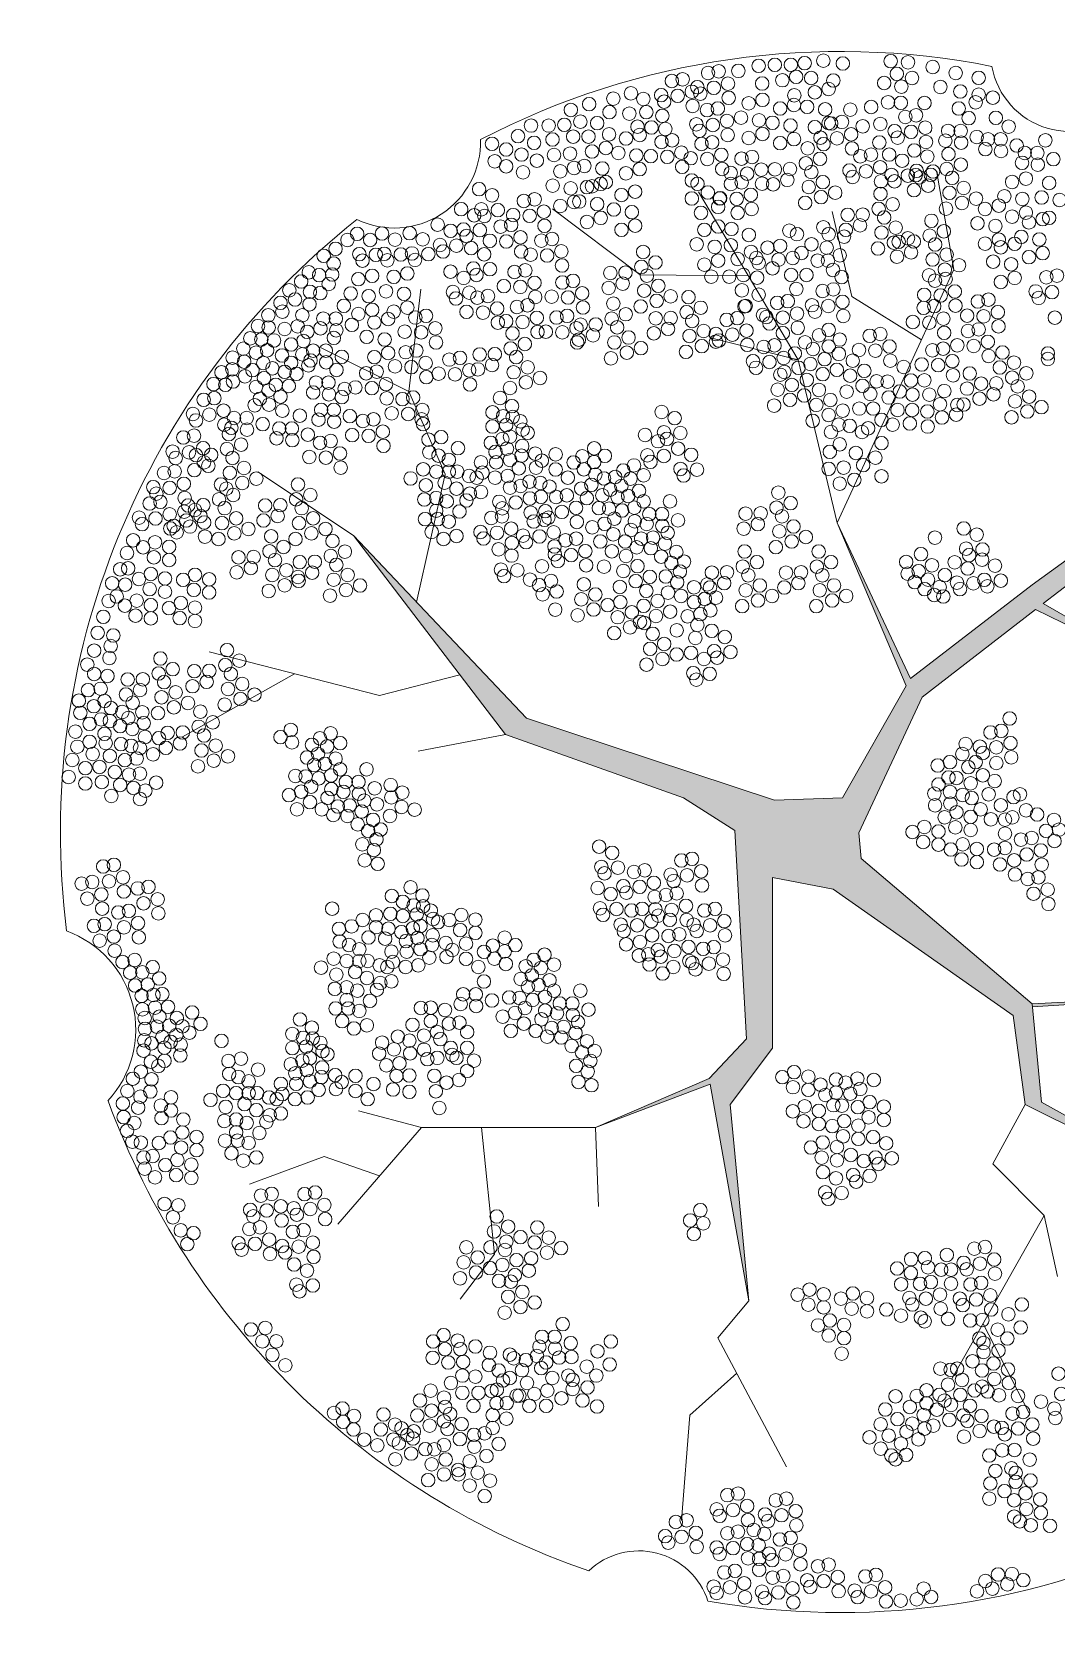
# Model space of a CAD drawing. Header units: millimetres. Extents: x 38613 to 88834, y 14193 to 29607.
# Drawn here: x 39429 to 40602, y 26835 to 28662 of the extents above; entities that cross this region are included whole.
import ezdxf

# ---------------------------------------------------------------- set-up
doc = ezdxf.new("R2010")
doc.units = ezdxf.units.MM
doc.layers.add('zelen', color=69, linetype='Continuous')

# ---------------------------------------------------------------- blocks, each defined once
blk = doc.blocks.new('7897')
at = {"layer": 'zelen', "linetype": 'Continuous', "lineweight": 13}
blk.add_hatch(color=256, dxfattribs=at).paths.add_polyline_path([(34.8, 6.7), (34.8, -188.9), (83.1, -253.2), (61.7, -478.2), (106.1, -230.2), (237.4, -279.6), (107.2, -223.7), (64.3, -178.2), (77.7, 60.3), (136.7, 97.8), (340.4, 170.1), (514.7, 397.9), (316.3, 188.9), (32.2, 95.1), (-45.6, 97.8), (-118.4, 225.8), (-39.3, 412.6), (-123.3, 234.4), (-262.7, 341.6), (-388.7, 432.7), (-407.4, 590.8), (-396.7, 413.9), (-275.5, 320.2), (-415.6, 239.8), (-266.7, 313.5), (-136.7, 213), (-64.3, 57.6), (-67, 28.1), (-262.7, -138), (-273.4, -250.5), (-469.1, -360.3), (-254.7, -253.2), (-241.2, -151.4), (-34.8, -6.7)])
at = {"layer": 'zelen', "lineweight": 13}
blk.add_hatch(color=256, dxfattribs=at).paths.add_polyline_path([(-262.7, -138), (-513.2, -125.1), (-263.1, -141.7)])
for p, q in [((-173, 702.6), (-153.6, 813.7)), ((5.3, 599.2), (119.5, 791.4)), ((-56.1, 671.6), (-33.8, 769.1)), ((186.4, 696.7), (286.8, 771.9)), ((-39.3, 412.6), (-173, 702.6)), ((62.4, 695.3), (186.4, 696.7)), ((451.2, 563), (437.3, 680)), ((-135.9, 622.2), (-56.1, 671.6)), ((5.3, 599.2), (105.6, 624.3)), ((451.2, 563), (551.6, 613.1)), ((-39.3, 412.6), (5.3, 599.2)), ((409.4, 468.3), (451.2, 563)), ((442.3, 321.6), (409.4, 468.3)), ((514.7, 397.9), (624, 471.1)), ((-262.7, 341.6), (-388.7, 432.7)), ((-396.7, 413.9), (-275.5, 320.2)), ((-123.3, 234.4), (-39.3, 412.6)), ((-39.3, 412.6), (-118.4, 225.8)), ((514.7, 397.9), (316.3, 188.9)), ((340.4, 170.1), (514.7, 397.9)), ((-123.3, 234.4), (-262.7, 341.6)), ((-415.6, 239.8), (-275.5, 320.2)), ((-266.7, 313.5), (-415.6, 239.8)), ((-266.7, 313.5), (-136.7, 213)), ((484.7, 214.8), (679.8, 264.9)), ((392.7, 238.5), (484.7, 214.8)), ((582.2, 239.8), (710.4, 167.4)), ((-45.6, 97.8), (-118.4, 225.8)), ((-136.7, 213), (-64.3, 57.6)), ((316.3, 188.9), (32.2, 95.1)), ((136.7, 97.8), (340.4, 170.1)), ((340.4, 170.1), (440.4, 151.3)), ((32.2, 95.1), (-45.6, 97.8)), ((77.7, 60.3), (136.7, 97.8)), ((-64.3, 57.6), (-67, 28.1)), ((64.3, -178.2), (77.7, 60.3)), ((-67, 28.1), (-262.7, -138)), ((-34.8, -6.7), (34.8, 6.7)), ((34.8, 6.7), (34.8, -188.9)), ((-241.2, -151.4), (-34.8, -6.7)), ((-513.2, -125.1), (-263.1, -141.7)), ((-262.7, -138), (-513.2, -125.1)), ((-262.7, -138), (-273.4, -250.5)), ((-254.7, -253.2), (-241.2, -151.4)), ((107.2, -223.7), (64.3, -178.2)), ((34.8, -188.9), (83.1, -253.2)), ((61.7, -478.2), (106.1, -230.2)), ((237.4, -279.6), (106.1, -230.2)), ((107.2, -223.7), (237.4, -279.6)), ((-273.4, -250.5), (-469.1, -360.3)), ((-469.1, -360.3), (-254.7, -253.2)), ((-254.7, -253.2), (-217.6, -321.4)), ((83.1, -253.2), (61.7, -478.2)), ((436.6, -279.6), (509, -260.6)), ((237.4, -279.6), (233.8, -370.2)), ((237.4, -279.6), (436.6, -279.6)), ((367.8, -279.6), (353, -424.7)), ((436.6, -279.6), (532.6, -390.3)), ((-217.6, -321.4), (-276.7, -380.4)), ((484.6, -335), (548.1, -312.8)), ((548.1, -312.8), (633.8, -344.4)), ((-276.7, -380.4), (-291.8, -450.1)), ((-276.7, -380.4), (-170.9, -567.3)), ((353, -424.7), (392.4, -476.3)), ((61.7, -478.2), (97.2, -520.6)), ((-206.5, -504.4), (-259.5, -606.6)), ((97.2, -520.6), (18.5, -668.1)), ((75.6, -561.1), (129.2, -609.1)), ((129.2, -609.1), (139, -729.5))]:
    blk.add_line(p, q, dxfattribs=at)
at = {"layer": 'zelen', "color": 86, "lineweight": 5, "true_color": 0x228a00}
for centre in [(-175.2, 927.6), (-148.9, 934.4), (-45.9, 938.5), (-23.6, 941.6), (-2.1, 938.8), (13.6, 936.9), (32, 936.9), (50.5, 935.8), (73.7, 930), (96.2, 929.6), (108.4, 927.6), (-201.5, 922.1), (-180.5, 906.4), (-157.7, 911.6), (-35, 919), (-29.6, 909.3), (-9.6, 921.8), (7.5, 923.2), (23.3, 919.3), (46.5, 915.5), (85.7, 915.3), (101.9, 910.6), (-217.7, 899.3), (-201.5, 902.8), (-198, 894.1), (-139.4, 893.2), (-13.9, 905.4), (-5.1, 888.9), (9.7, 902), (10.1, 890.9), (46.1, 896.8), (61.9, 892.9), (84.8, 899.1), (196.8, 904.2), (217, 898.2), (244.6, 891.9), (-221.2, 876.2), (-190.1, 875.9), (-178.7, 886.9), (-54.5, 885.6), (-44.9, 871.6), (-32.6, 869.7), (-29.6, 870.3), (-25.7, 885.9), (25.9, 887), (34.6, 870.6), (50.1, 873.4), (70.7, 876.4), (97.3, 887), (109.6, 885.1), (221.3, 882.8), (235.4, 870.2), (254.7, 871.8), (265.6, 885.3), (-235.8, 866.2), (-226.6, 851.7), (-212.2, 851.7), (-199.3, 854.2), (-180.9, 861.3), (-166.5, 861.3), (-39.2, 852.7), (-20.3, 853.5), (-13.9, 865.6), (10.1, 851.9), (14, 867.5), (46.1, 857.8), (61.9, 853.1), (202.5, 852.6), (221.8, 857.3), (245.4, 854.8), (263, 854.8), (273.1, 868.2), (286.6, 851.5), (291, 867.4), (311.2, 867.4), (326.1, 855.3), (-277.9, 850.6), (-268.7, 836.1), (-254.3, 836.1), (-245, 844.6), (-227.1, 838.2), (-209.1, 840.4), (-181.4, 847.9), (-166.9, 834.7), (-163.4, 850.1), (-23.8, 846.1), (-5.6, 841.4), (25.9, 847.2), (211.2, 836.1), (225.6, 841.6), (241.4, 837.7), (266.5, 835.3), (284.9, 833.6), (307.7, 847.6), (322.1, 834.2), (339.7, 840), (355.9, 846.5), (-287.1, 828.9), (-269.2, 822.6), (-251.2, 824.8), (186.7, 817.5), (229.5, 818.2), (250.1, 821.2), (261.9, 818.9), (277.7, 815), (304.6, 827.3), (339.7, 820.7), (352.8, 826.5), (-282.3, 801.6), (-255.6, 806.7), (-239.8, 802.9), (120.6, 800.7), (127.1, 804.5), (202.5, 812.8), (225.6, 802.6), (231.4, 800.7), (241.4, 797.9), (247.2, 796.9), (286.4, 798.6), (320.4, 813.9), (-294.2, 782.1), (-273.6, 785.1), (-251.6, 783.4), (-231, 786.4), (94.6, 784.3), (95.1, 783.9), (108.7, 790.8), (127.1, 783.9), (191.9, 791.7), (207.6, 787.8), (256, 780.4), (261.9, 779.9), (265.8, 795.5), (-282.3, 761.8), (-274.9, 760.3), (-255.6, 767.7), (-239.8, 763.1), (-224.6, 775.8), (-208.8, 771.9), (74.6, 767.5), (96.9, 774.3), (116.6, 767.5), (195.8, 768.3), (216.4, 771.3), (231.4, 761.7), (235.4, 777.4), (277.7, 775.2), (-259.1, 756.5), (-220.7, 752.4), (-29.7, 743), (-23.6, 751), (15.4, 747.1), (61.8, 742.2), (81.6, 749.1), (96.9, 751.8), (112.7, 748), (191.9, 752.7), (207.6, 748), (247.2, 757.1), (-271, 737), (-250.4, 740), (-242.7, 732), (-226.9, 728.1), (-224.6, 736.8), (-208.8, 732.1), (-47.3, 740.3), (-27.5, 727.6), (-10, 731.5), (25.9, 729.6), (40.4, 727.6), (82.4, 730.4), (100.8, 728.5), (121.4, 731.5), (521.5, 736.4), (535.1, 726.3), (-274.9, 721.3), (-259.1, 716.7), (-238.7, 708.6), (-218.1, 711.6), (-42.4, 718.8), (-28.9, 712.8), (-17, 712.8), (1.4, 721.6), (11.5, 715.8), (27.7, 713.9), (50.5, 710.1), (53.1, 715.8), (59.2, 722.7), (74.6, 714.7), (96.9, 712.8), (112.7, 708.1), (537.3, 709.5), (548.7, 718.3), (-291.2, 695.6), (-279, 693.7), (-242.7, 693), (-226.9, 688.3), (-34.6, 702.1), (-4.3, 696.3), (13.2, 696.3), (34.7, 704), (52.2, 693.3), (68, 696.3), (84.2, 694.4), (104.8, 694.4), (452.8, 698), (468.5, 694.2), (493.2, 695.4), (509, 691.6), (539, 696.9), (553.9, 696.1), (565.8, 699.3), (574.5, 688.9), (-285.5, 676.7), (-266.7, 677.5), (50.5, 673.8), (69.7, 678.8), (456.7, 674.7), (477.3, 677.7), (497.2, 672.1), (517.7, 675.1), (543, 685.9), (552.6, 675.5), (564.5, 677.1), (588.1, 678.8), (45.6, 650.5), (65.3, 660.9), (66.7, 660.4), (452.8, 659), (468.5, 654.3), (493.2, 656.4), (509, 651.7), (525.6, 661), (564.9, 662.8), (573.2, 650.2), (581.5, 668.3), (596, 654.3), (598.2, 664.5), (612.2, 650.2), (-288.7, 647.4), (474.9, 645.9), (490.7, 642), (516.4, 639.3), (534.3, 633), (534.8, 646.4), (549.2, 646.4), (552.3, 635.2), (578.5, 637.6), (593.4, 634.5), (611.8, 636.2), (624, 637.8), (478.9, 622.5), (499.5, 625.5), (537.1, 624.3), (567.5, 631.2), (571.9, 620.8), (585.9, 616.7), (605.6, 621.4), (620.1, 622.5), (632.8, 623.8), (-280.8, 606.5), (-280.8, 600.2), (474.9, 606.9), (490.7, 602.2), (527.9, 602.6), (545.9, 596.3), (546.3, 609.7), (560.8, 609.7), (563.8, 598.5), (573.2, 605.4), (585.9, 595.8), (596.4, 604.1), (613.5, 610.1), (617.9, 595.5), (626.2, 607.3), (639.8, 597.2), (640.7, 612), (653, 601.6), (534, 587.6), (566.2, 592.8), (579.8, 583.2), (593.4, 585.4), (607.4, 589.5), (617, 578.2), (630.2, 587.3), (638.9, 580.2), (653.4, 588.4), (665.7, 584.8), (-162.1, 563.4), (-145, 559.3), (-139.3, 575.8), (-125.7, 559.3), (-123.9, 575.5), (-111.2, 562.9), (-97.2, 574.1), (-84.6, 574.5), (-77.5, 560.1), (-68.5, 569.4), (-50.3, 562.8), (-18.5, 564.7), (542.7, 559.6), (543.2, 573.1), (557.6, 573.1), (560.7, 561.8), (588.6, 569.2), (603.5, 570.6), (611.8, 564.2), (626.2, 568.1), (652.5, 574.4), (661.3, 570.6), (674.9, 571.4), (-184.2, 548.1), (-177, 547.5), (-157.2, 548.3), (-125.3, 541.7), (-108.6, 541.7), (-98.5, 556), (-80.6, 543.4), (-64.8, 543.4), (-45.8, 541), (-31.7, 553.1), (-15.5, 547.6), (-1.6, 558.4), (333.1, 546.1), (346.7, 555.4), (537.1, 541.9), (551.6, 541.9), (596, 540.9), (598.2, 557.1), (611.3, 547.8), (621.9, 554.6), (627.7, 547.2), (-175.7, 536.5), (-159.4, 533.2), (-143.2, 522.8), (-142.8, 540.1), (-122.6, 526.3), (-102.9, 525), (-90.2, 530.5), (-53.8, 523.6), (-41.1, 525), (-29.6, 536), (-11.4, 529.4), (323.4, 528.8), (332.2, 533.8), (339.7, 524.4), (343.2, 534.6), (355.4, 539), (355.4, 522.8), (536.7, 528.4), (554.6, 530.6), (576, 535.2), (618.5, 525.5), (636.9, 532.6), (-74.9, 520.8), (-67.9, 516.5), (-32.4, 516.5), (315.1, 515.6), (320.8, 519.2), (335.3, 511.2), (344, 508.5), (357.2, 504.1), (414.2, 510.7), (428.6, 507.9), (540.6, 506.2), (552.9, 504.2), (566.8, 513.5), (584.7, 507.2), (585.2, 520.6), (599.6, 520.6), (602.7, 509.4), (636.5, 519.2), (654.5, 521.4), (-90.2, 503.8), (-83.2, 487.1), (-60.8, 492.6), (-42.4, 502.4), (-31, 493.9), (226.6, 489.3), (238.9, 497.8), (252.5, 488.7), (283.1, 490.9), (306.4, 491.7), (321.3, 500.5), (322.1, 489.5), (338.8, 497.5), (351.9, 493.9), (394.9, 498.1), (417.2, 489.5), (427.7, 493.4), (-69.2, 478.6), (-46.8, 475.8), (-29.7, 474.4), (193.3, 478.3), (205.6, 472.5), (237.6, 467.8), (238.9, 482.1), (250.7, 473.9), (262.5, 481.6), (283.1, 473.6), (298.9, 483.8), (305.5, 475.8), (325.2, 475), (335.3, 484.6), (351.1, 481.8), (366.8, 470), (368.6, 481.8), (395.7, 471.1), (405.4, 484.6), (405.4, 471.1), (419.8, 471.1), (434.7, 473.9), (-90.2, 465.9), (-59.1, 461.8), (-42.4, 457.4), (136.5, 466.8), (182.3, 467), (187.6, 449.2), (197.2, 463.2), (207.8, 454.7), (214.8, 465.1), (220.5, 450.5), (269.1, 464.3), (290.1, 454.1), (300.5, 458.1), (313, 459.7), (323.1, 454.8), (335.3, 452.9), (337.9, 466.2), (352.4, 464.3), (373.4, 464.3), (382.2, 466.2), (396.6, 451.6), (410.2, 458.5), (431.7, 455.5), (449.2, 463.4), (152.1, 437.1), (182.3, 437.1), (199.9, 443.4), (212.1, 441.8), (229.6, 444), (282.5, 442.1), (299.7, 442.4), (312.6, 440.5), (368.6, 447.8), (381.3, 445.9), (385.2, 438.2), (407.6, 437.1), (419.8, 440.9), (433.4, 439.3), (142.9, 415.4), (161.3, 422.5), (175.8, 422.5), (192.4, 414.3), (192.9, 429.9), (206.9, 426.7), (215.7, 417.3), (221.8, 428.8), (233.6, 429.4), (393.1, 425.6), (405.4, 414), (418.1, 416.8), (419.8, 426.4), (432.6, 416.8), (154.7, 401.1), (160.9, 409.1), (171.4, 395.6), (178.8, 411.3), (185, 394.5), (196.8, 404.4), (227, 411.5), (241.1, 407.4), (396.6, 397.5), (425.1, 402.2), (684.7, 396.8), (144.7, 379.1), (157.8, 388.8), (174, 383.5), (190.2, 384.6), (203.4, 391.2), (411.5, 394), (725.7, 385.1), (741.9, 390.3), (755.5, 384.5), (766.9, 392.6), (773.9, 378), (135.9, 368.2), (150.4, 366.5), (162.2, 373.9), (725.7, 370), (743.2, 373), (772.6, 360.5), (781.8, 359.4), (140.7, 356.9), (143.8, 344.5), (156.9, 351.1), (679.9, 347.9), (696.1, 353.1), (709.7, 347.3), (730.5, 348.8), (746.7, 354), (760.3, 348.3), (776.1, 341.8), (791, 343.4), (139.4, 328.9), (154.3, 332.7), (679.9, 332.8), (697.4, 335.8), (730.5, 333.7), (748, 336.7), (762.9, 323.5), (785.7, 328.3), (794.9, 323.1), (696.1, 315.4), (712.3, 320.7), (713.6, 303.4), (725.9, 314.9), (746.7, 318.3), (746.7, 303.2), (764.2, 306.2), (776.5, 317.8), (801.1, 305), (696.1, 300.3), (807.6, 286.6), (789.7, 283.6), (792.7, 271.5), (794.1, 257.8), (811.6, 266.3), (819.5, 250.3), (796.3, 237.2), (811.6, 239.6), (775.2, 216), (804.1, 222.6), (818.6, 221), (779.4, 196.1), (792.3, 200.4), (799.8, 208.6), (812, 202.6), (827.4, 195.1), (829.1, 208.9), (-237, 188.6), (586.4, 175.5), (781.8, 179.8), (793.6, 185.8), (803.7, 187.5), (816.8, 182.5), (-237.9, 160.3), (-227.4, 174.5), (-215.1, 172.6), (-186.6, 159.4), (529.8, 160.3), (540.8, 171.6), (553, 165.8), (562.2, 158.4), (585, 161.2), (598.2, 167.2), (780.9, 159.2), (798.4, 160.5), (799.8, 171), (816.8, 161.9), (833.1, 173.5), (-238.8, 144.1), (-221.7, 155.6), (-206.3, 149), (-202.8, 156.4), (-198, 138.6), (-182.7, 147.9), (-168.6, 138.6), (535.1, 142.5), (544.7, 156.5), (555.2, 148), (567.9, 143.9), (776.5, 140.8), (793.6, 145.7), (813.3, 147.9), (830.9, 156.2), (836.6, 141), (-221.7, 137.5), (-206.3, 123.5), (-189.7, 132.8), (-176.1, 120.4), (-166.9, 121), (-154.6, 134.7), (499.6, 130.4), (529.8, 130.4), (540.3, 123.3), (547.4, 136.7), (559.6, 135.1), (569.3, 122.2), (581.1, 122.7), (759, 125.4), (771.7, 124.3), (787.9, 127.3), (805.5, 133.1), (821.7, 131.7), (840.9, 121.5), (-219.9, 116.9), (-192.3, 114.4), (-168.6, 104.5), (-155.5, 113), (-150.7, 102.6), (508.4, 102.4), (508.8, 115.9), (523.3, 115.9), (526.3, 104.6), (539.9, 107.6), (554.4, 120), (563.1, 110.6), (574.5, 104.9), (740.6, 115), (752.9, 105.9), (766.5, 108.9), (781.8, 112.5), (802.8, 115.8), (821.7, 114.1), (-248.8, 101.8), (-241.4, 98.5), (-226.9, 89.1), (-212.9, 101.8), (-203.7, 84.5), (-193.6, 97.4), (-183.1, 101), (-169.1, 91.1), (-151.6, 89.1), (502.2, 94.4), (518.9, 88.9), (532.5, 87.8), (544.3, 97.7), (550.9, 84.6), (564.4, 92.8), (579.3, 84.6), (588.5, 100.8), (759, 96.3), (791.9, 99.9), (-287.8, 72.4), (-268.5, 78.7), (-255.8, 83.4), (-240.1, 75.4), (-231.7, 72.7), (-215.5, 73.2), (-192.3, 76), (-176.1, 81.2), (-162.5, 75.4), (492.1, 72.5), (505.3, 82.1), (509.7, 67.3), (521.5, 76.9), (537.7, 78), (-293.5, 61.4), (-288.3, 48.2), (-278.6, 60), (-231.7, 56.7), (-192.3, 60.9), (-174.8, 63.9), (-155.5, 59.2), (-139.3, 64.4), (-137.9, 47.1), (-125.7, 58.6), (483.4, 61.5), (488.2, 50.2), (497.8, 59.8), (-199.4, 39.2), (-183.2, 44.4), (-169.6, 38.6), (-155.5, 44.1), (491.3, 37.9), (504.4, 44.5), (-199.4, 24.1), (-181.9, 27.1), (486.9, 22.2), (501.8, 26.1), (435.6, -14.1), (445.7, -25.6), (374.9, -41.7), (391.1, -36.4), (404.7, -42.2), (423.4, -41), (426, -31.4), (434.7, -26.5), (504.1, -42.2), (539, -29.2), (341.4, -62.4), (374.9, -56.8), (392.4, -53.7), (417.7, -44.6), (423.8, -59.7), (516.7, -49.5), (531.1, -52.3), (329.1, -71), (341.4, -78.1), (355, -71.5), (365.1, -78.6), (385.7, -69.3), (401.4, -76.5), (408.9, -68.5), (424.7, -70.7), (437.8, -75.6), (507.9, -75.6), (519.8, -70.7), (530.3, -66.8), (284.9, -93.2), (299.8, -97), (308.1, -87.7), (317.3, -95.1), (340.1, -92.4), (353.2, -86.3), (371.6, -96), (385.7, -86.6), (408, -84.4), (427.7, -85.2), (440.4, -94), (454.9, -96), (469.4, -90.2), (475.9, -96), (484.7, -94), (498.3, -89.1), (507.9, -89.1), (522.4, -89.1), (537.3, -86.3), (551.7, -96.8), (744.5, -96.2), (765.1, -88), (779.2, -90.2), (290.1, -111.1), (302.4, -116.8), (310.3, -105.6), (323, -109.7), (365.2, -112.6), (471.1, -112.4), (483.8, -114.3), (499.2, -108.6), (512.7, -101.7), (534.2, -104.7), (737.1, -109.1), (750.2, -116), (756.4, -102), (764.7, -117.1), (770.4, -102.5), (254.7, -123.1), (284.9, -123.1), (295.4, -130.3), (309.4, -133.6), (314.7, -118.5), (324.3, -131.4), (336.2, -130.8), (356, -134.3), (374.4, -127.2), (388.9, -127.2), (487.8, -122), (495.7, -134.7), (510.1, -123.1), (522.4, -119.3), (522.4, -133.8), (536, -120.9), (733.6, -127), (743.7, -128.1), (757.3, -128.9), (245.4, -144.8), (263.4, -151.1), (263.9, -137.7), (278.3, -137.7), (281.4, -149), (374, -140.6), (391.9, -138.4), (409.8, -145.1), (426, -142.6), (437.4, -142.9), (507.9, -146.2), (520.6, -143.5), (535.1, -143.5), (699.4, -148.1), (727, -141.5), (736.7, -152.8), (741.9, -142.6), (756.4, -144.3), (257.3, -159.1), (260.3, -171.5), (273.9, -164.6), (287.5, -165.7), (384.4, -170.4), (393.1, -159.7), (405.4, -160.8), (419, -170.4), (426, -158), (447, -162.1), (499.2, -162.7), (514.1, -166.3), (527.6, -158), (562.3, -165.4), (575.8, -156.1), (689.8, -161), (702.5, -171.2), (710.4, -163.8), (716.9, -154.4), (725.7, -163.2), (739.7, -164.3), (753.3, -166.8), (753.7, -154.4), (247.2, -181.1), (264.7, -186.3), (276.6, -176.7), (292.8, -175.6), (384.4, -188.5), (403.2, -188.5), (415, -178.6), (433.9, -174.5), (450.5, -180.3), (463.8, -175.7), (468.2, -190.2), (481.8, -182.5), (552.6, -182.7), (561.4, -177.8), (568.8, -187.1), (572.3, -177), (584.6, -172.6), (584.6, -188.8), (665.7, -180.5), (712.6, -184.9), (717.4, -173.9), (724, -181.6), (731, -188.2), (733.6, -176.1), (745.9, -183.3), (754.2, -180), (238.4, -192.1), (243.3, -203.3), (252.9, -193.7), (376.5, -203.1), (396.6, -200), (401.4, -196.7), (418.5, -200), (429.9, -201.4), (433.9, -190.7), (449.6, -194.8), (461.9, -206.2), (476.9, -208.6), (485.2, -195.1), (544.3, -195.9), (550, -192.3), (564.5, -200.3), (573.2, -203.1), (586.4, -207.4), (643.3, -200.9), (657.8, -203.6), (713, -197.3), (731, -203.3), (746.7, -204.4), (755.1, -191.8), (-6.4, -221.5), (9.9, -216.3), (23.4, -222.1), (246.3, -215.7), (259.5, -209.1), (384.4, -214.9), (393.6, -225.3), (422, -220.6), (450.5, -220.1), (465.3, -220.7), (512.3, -220.6), (535.5, -219.8), (550.4, -211), (551.3, -222), (564.5, -226.9), (568, -214), (581.1, -217.6), (624, -213.5), (634.6, -226.9), (646.4, -222), (656.9, -218.2), (738, -209.4), (745.9, -224.5), (758.1, -215.7), (767.3, -223.9), (-6.4, -236.6), (11.2, -233.6), (241.9, -231.3), (256.8, -227.5), (408, -228.3), (420.3, -238.2), (450.5, -238.8), (469.2, -236.2), (491.7, -230), (512.3, -237.9), (528.1, -227.8), (534.7, -235.7), (554.4, -236.6), (580.2, -229.7), (596, -241.5), (597.8, -229.7), (624.9, -240.4), (634.6, -240.4), (649, -240.4), (663.9, -237.7), (723.5, -245.1), (747.2, -238.5), (758.6, -244.5), (773.5, -237.9), (-18.4, -260.6), (-2.2, -255.4), (11.4, -261.1), (416.3, -257.4), (498.3, -247.3), (567.1, -245.3), (581.5, -247.3), (602.6, -247.3), (611.3, -245.3), (625.8, -259.9), (639.4, -253), (660.9, -256.1), (678.4, -248.1), (723.5, -260.2), (735.3, -254.7), (761.2, -256.9), (778.7, -252.2), (-63.7, -277.6), (-47.5, -272.4), (-33.9, -278.1), (-18.4, -275.7), (-0.9, -272.7), (597.8, -263.7), (610.5, -265.7), (614.4, -273.4), (636.8, -274.5), (649, -270.6), (662.6, -272.3), (709.5, -270.6), (734.5, -269), (765.6, -274.5), (777.9, -267.9), (-63.7, -292.7), (-46.2, -289.7), (-22.9, -296.9), (622.3, -286), (634.6, -297.5), (647.3, -294.8), (649, -285.2), (661.7, -294.8), (694.4, -290.6), (710.6, -285.4), (724.2, -291.2), (737.5, -297.5), (758.1, -297), (767.8, -295.9), (773.9, -283.5), (-39.2, -302.1), (-39.2, -317.2), (-21.6, -314.2), (-9.4, -302.6), (625.8, -314), (640.7, -317.6), (654.3, -309.3), (694.4, -305.7), (711.9, -302.7), (716.4, -317), (744.5, -312.4), (755.1, -314), (700.2, -322.3), (717.7, -334.3), (730, -322.8), (753.7, -326.9), (700.2, -337.4), (741.9, -336.8), (715.1, -368.9), (731, -367.2), (721.4, -382.5), (697.8, -400.7), (712.4, -397.5), (704.9, -413.3), (-250.9, -482.3), (-198.7, -476.6), (-73.6, -475), (-57.4, -469.8), (-43.8, -475.6), (-23.9, -470.6), (-7.7, -465.3), (-6.4, -482.6), (5.9, -471.1), (-235.6, -493.6), (-215.8, -488.1), (-205.8, -500.2), (-191.8, -500.7), (-135.3, -497.4), (-112.5, -495.2), (-95.8, -488.1), (-73.6, -490.1), (-56, -487.1), (-31, -500.6), (-23.9, -485.7), (-249.6, -508.7), (-223.3, -511.2), (-139.6, -501.6), (-47.2, -505.8), (-29.7, -517.9), (-17.5, -506.3), (274.9, -504.9), (-234.3, -521.3), (-224.2, -535.1), (-207.1, -526.3), (-207.1, -536.7), (-202.3, -521.3), (-47.2, -520.9), (219.8, -524.7), (235.1, -535.9), (265.7, -526.6), (283.7, -532.9), (284.1, -519.4), (298.6, -519.4), (301.6, -530.7), (358.3, -537.6), (374.9, -530.4), (-218.5, -549.9), (-194.4, -547.4), (-176.9, -555.9), (-157.6, -555.9), (-44.6, -538.6), (221.1, -551), (247.4, -553.5), (264.9, -542.5), (279, -543.1), (293.9, -548.8), (299.6, -555.2), (304.4, -541.2), (317.1, -546.1), (331.1, -543.9), (335.5, -539.8), (359.6, -551.6), (-292.9, -561.5), (-236, -572.1), (-235.2, -556.8), (-219.4, -567.7), (-205.4, -557.9), (-169.4, -557.1), (236.5, -563.7), (263.6, -568.6), (268.4, -563.7), (286.9, -566.4), (315.8, -572.2), (321.5, -557.6), (335.5, -566.4), (343.4, -569.4), (348.2, -557.9), (-296, -584.8), (-246.6, -587), (-224.7, -586.4), (-211.9, -582), (-205.4, -576.5), (-196.7, -580.8), (-106.3, -587.5), (246.5, -577.4), (252.2, -592.2), (263.6, -579.1), (276.3, -589.8), (292.6, -581), (307.4, -584.8), (324.5, -586.7), (327.6, -586.7), (350.4, -579.9), (356.5, -581.3), (-288.1, -601.6), (-272.8, -593.6), (-191.6, -598.4), (-94.5, -602.6), (235.6, -599.1), (293.9, -598.3), (313.1, -598.3), (339, -595.3), (350.8, -595.3), (355.2, -609), (403.9, -607.7), (409.5, -599.7), (-289.4, -612.3), (-108.5, -613.6), (-89.3, -619.6), (339.4, -613.1), (355.2, -623.8), (411.1, -616), (-112.5, -641.6), (-98.5, -632.6), (-76.5, -634.5), (348.2, -641.9), (364.4, -629.9), (376.2, -645), (-260, -659.9), (-242.5, -648.9), (-228.5, -649.4), (-213.6, -655.2), (-118.5, -654.4), (-106.3, -659.5), (-101.4, -655.2), (-89.3, -647.4), (362.2, -655.9), (381.5, -662), (-260.9, -683.8), (-243.8, -675), (-239, -670), (-220.6, -672.8), (372.3, -674.9), (394.2, -676.8), (394.7, -671.9), (-255.2, -698.6), (-243.8, -685.4), (-231.1, -696.1), (-214.9, -687.3), (358.3, -684), (364.4, -701.8), (381.5, -689.7), (-271.9, -705.4), (-256.1, -716.4), (-242.1, -706.5), (-213.6, -704.6), (-283.2, -735.7), (-272.7, -720.8), (-261.3, -735.1), (-248.6, -730.7), (-242.1, -725.2)]:
    blk.add_circle(centre, 7.74, dxfattribs=at)
at = {"layer": 'zelen', "color": 108, "lineweight": 5}
for centre in [(-120.6, 939.9), (-107.8, 926.6), (-100.8, 941.1), (-125.2, 921.9), (-113, 912), (-93.2, 916.1), (-112.4, 893.4), (-97.7, 894.1), (-78.4, 888.6), (158.7, 894.8), (182.6, 897.9), (-129.8, 879.2), (-117.5, 877.2), (160.8, 878.6), (179.2, 882.8), (198.6, 881.1), (157.4, 863.5), (173.3, 865.2), (186.7, 856.5), (189.3, 866.1), (149.5, 850.6), (161.8, 848.6), (190.6, 833.1), (155.2, 831.6), (174, 832.4), (-29.7, 633.6), (-42.4, 622.4), (-29.7, 614.5), (-18.6, 627.2), (-2.6, 619.3), (-41.4, 606), (9, 606.5), (4.8, 590.1), (227.6, 463.3), (242.1, 456.1), (253.8, 451.7), (247.3, 440.8), (-151.4, 395.7), (-135.4, 376.7), (218.7, 380), (-148, 364), (-118.5, 367.8), (227.6, 362.3), (298.7, 362.8), (-162.8, 352.7), (-143.5, 347.5), (-132.8, 357.3), (-128.2, 344.6), (-120.2, 354.3), (109.3, 342.2), (288.3, 346), (301.9, 341.2), (312.4, 347.6), (-161, 328.2), (-156.9, 339.1), (-150.5, 330), (-139.6, 336.6), (99.4, 326.8), (106.2, 338.5), (112.2, 325.5), (124.6, 338.8), (124.6, 321.7), (281.9, 334), (297.9, 330.8), (105.8, 312.3), (117.4, 308), (131.9, 305.5), (283.5, 313.2), (120.8, 295.6), (144.3, 289.5), (123, 280.7), (738.5, 194.7), (756.5, 195.7), (767.4, 206.6), (754.9, 183.2), (767.8, 176.6), (772.4, 189.1), (737.4, 166.1), (753.3, 167.3), (769.1, 157.2), (759, 154.8), (458.7, 103.7), (472, 112.3), (490.4, 108.7), (444.6, 84.1), (459.5, 87.2), (471.2, 98.2), (487.7, 90.4), (472.8, 77), (449.2, -4.8), (458, -21.3), (470.6, -14.7), (133, -42.1), (152.3, -41.9), (165.4, -37.2), (173.4, -43.5), (442.2, -35.8), (458, -37.5), (472.3, -35.1), (488.8, -36.7), (141.4, -58.6), (153.7, -60.5), (172.5, -59.7), (189.6, -48.2), (437.8, -49), (446.6, -51.7), (459.7, -56.1), (474.5, -52.1), (488.8, -50.4), (147.1, -77.5), (166, -76.7), (186.4, -67.2), (202.2, -69.9), (441.3, -62.7), (453.6, -78.4), (454.5, -66.3), (471.1, -78.4), (478.3, -63.6), (148.2, -95.9), (162.5, -84.1), (175.5, -93.1), (176.9, -81.5), (187.8, -82.9), (160.5, -103.4), (-81.4, -225.3), (-62.6, -223.7), (-38.1, -224.7), (-65.9, -235.5), (-54.4, -241), (-49.2, -228.3), (-38, -239.8), (-25.9, -242.4), (-20.3, -230.6), (-92.9, -255.9), (-76.7, -250.7), (-63.1, -256.4), (-44.9, -254.6), (-35.1, -254.2), (-92.9, -271), (-75.4, -268), (113.9, -389.4), (117.2, -374.4), (128.9, -386.1), (124.7, -401.5), (-196.5, -418.4), (-165.1, -425.6), (-187.7, -442), (-184.2, -434.6), (-169.9, -442.5), (-158.6, -442.5), (-143.5, -439.7), (-139.8, -429.3), (-124.1, -430.5), (-123.8, -446.3), (-108.2, -441.1), (-192.1, -459.5), (-169.9, -458.5), (-146.7, -456.7), (-134.4, -458.7), (-112.7, -459.2), (-157.2, -471), (411.4, -517.5), (392.2, -533.5), (395.3, -523.7), (409.8, -533.5), (423.3, -524.7), (389, -548), (406, -548.8), (423.9, -543.4), (374.9, -565), (389.8, -563.7), (403, -572.2), (-156.7, -585.7), (-141.8, -580.6), (-130.5, -587.2), (371.4, -583.4), (389.8, -583.4), (410.9, -588.9), (426.2, -581), (-153.6, -602.8), (-141.8, -595.5), (-138.5, -608.8), (-122.6, -599.6), (-149.6, -621), (-139.4, -624.4), (-125.5, -618.7), (-118.9, -628), (-132.5, -636.8), (39.7, -730.2), (43.2, -722.8), (62.7, -729.3), (26.2, -751.4), (44.1, -745.1), (56.2, -740.4), (63.6, -756.7), (74.1, -742.4), (35, -775), (38.5, -767.6), (49.9, -773.5), (50.4, -757.7), (62.7, -772.9), (79.8, -761.3), (49.9, -786.1), (77.6, -787.2), (34.5, -795), (67.1, -801.5)]:
    blk.add_circle(centre, 7.74, dxfattribs=at)
at = {"layer": 'zelen', "color": 98, "lineweight": 5, "true_color": 0x004200}
for centre in [(120.7, 911.4), (127.1, 906.1), (137.6, 920.4), (149.9, 918.4), (117.2, 904), (126.2, 889.9), (143.3, 901.4), (162.2, 902.2), (86.8, 872.7), (-140.3, 864.9), (-124.1, 860.2), (-108.7, 853.6), (-105.2, 861), (-55.4, 857.3), (85.9, 856.5), (103, 868), (118.3, 861.4), (121.9, 868.9), (-141.2, 848.7), (-127.7, 838.8), (-99, 834.2), (-87.8, 848), (-78.2, 834), (-56.3, 841.1), (93.2, 833.9), (103.7, 848.2), (116, 846.2), (139, 836.3), (-149.2, 814.8), (-142.6, 831.8), (-130.4, 815.6), (-113.9, 827.1), (-88.7, 819.7), (-72.5, 815.1), (-65.9, 832.1), (-53.6, 815.9), (47.5, 817), (58, 831.3), (70.2, 829.4), (92.3, 817.7), (109.4, 829.2), (128.3, 830), (138.1, 820.1), (-133.9, 808.2), (-120.4, 810.1), (-105.1, 803.5), (-101.6, 810.9), (-89.6, 803.5), (-57.1, 808.5), (46.6, 800.8), (63.7, 812.3), (70, 802.4), (82.3, 800.5), (82.5, 813.2), (59.5, 788.1), (75.7, 783.5), (307.1, 783), (319.4, 781.1), (355.8, 787.6), (370.7, 794.6), (58.6, 771.9), (296.6, 768.8), (312.8, 764.1), (331.7, 764.9), (349.2, 770.5), (364.6, 763.9), (368.1, 771.4), (376.4, 764.6), (391.3, 771.7), (295.8, 752.6), (333.9, 753.7), (346.1, 751.7), (369.8, 747.6), (388.6, 748.4), (403.3, 746.9), (418.2, 753.9), (450.3, 744.2), (481.9, 743.8), (510.4, 743.4), (276.6, 723.4), (287.1, 737.6), (299.4, 735.7), (323.3, 739.4), (339.6, 734.7), (358.4, 735.5), (379.8, 727), (385.1, 741), (396.7, 729.8), (412, 723.2), (415.5, 730.7), (435.3, 737.2), (467, 736.8), (495.5, 736.4), (275.7, 707.2), (292.8, 718.7), (311.7, 719.5), (322.5, 723.2), (364.9, 720), (428.8, 720.2), (444.1, 713.6), (447.6, 721), (460.4, 719.8), (475.8, 713.2), (479.3, 720.6), (489, 719.4), (504.3, 712.8), (507.8, 720.2), (-163.6, 691.7), (-151.4, 689.8), (-44.6, 693.8), (263.1, 689.6), (275.3, 687.7), (307.3, 687.3), (317.8, 701.6), (330.1, 699.7), (358.3, 703), (373.7, 696.4), (377.2, 703.8), (388.4, 693), (403.4, 700.1), (-270.2, 670.1), (-174.2, 677.4), (-157.9, 672.8), (-139.1, 673.6), (-35, 679.8), (-22.7, 677.9), (7.4, 680.4), (252.6, 675.3), (268.8, 670.6), (287.6, 671.5), (306.4, 671.1), (323.5, 682.7), (342.4, 683.5), (360.6, 672.2), (372.8, 670.3), (381.9, 676), (397.2, 669.4), (400.7, 676.8), (-223.4, 653.7), (-212.8, 668), (-200.6, 666), (-175, 661.2), (-150.6, 660.6), (-138.4, 658.7), (-45.5, 665.6), (-29.3, 660.9), (-14, 654.3), (-10.5, 661.7), (6.5, 652.1), (17.1, 666.3), (29.3, 664.4), (251.7, 659.1), (315.2, 661.6), (327.4, 659.6), (350, 658), (366.3, 653.3), (385.1, 654.1), (-224.2, 637.5), (-207.1, 649), (-201.5, 634), (-189.3, 632.1), (-188.3, 649.8), (-161.1, 646.3), (-144.9, 641.7), (-126.1, 642.5), (-46.4, 649.4), (5.7, 635.9), (22.8, 647.4), (38.1, 640.8), (41.6, 648.2), (64.4, 632.6), (74.9, 646.9), (87.2, 645), (259.2, 635.3), (269.8, 649.5), (282, 647.6), (304.6, 647.3), (320.9, 642.6), (339.7, 643.4), (349.2, 641.8), (420.9, 635.3), (431.4, 649.6), (443.7, 647.6), (-212, 619.8), (-195.8, 615.1), (-177, 615.9), (-162, 630.1), (-99.4, 614.4), (-88.9, 628.7), (-76.7, 626.7), (22.8, 629.7), (32.4, 615.7), (44.7, 613.8), (63.5, 616.4), (80.6, 627.9), (96, 621.3), (99.5, 628.8), (258.4, 619.1), (275.4, 630.6), (294.3, 631.4), (303.8, 631.1), (420, 619.1), (437.1, 630.6), (455.9, 631.4), (-212.9, 603.6), (-171.3, 597.7), (-160.8, 612), (-148.5, 610.1), (-100.3, 598.2), (-83.2, 609.7), (-64.4, 610.5), (21.9, 601.4), (38.1, 596.7), (57, 597.6), (392.5, 601.5), (404.8, 599.5), (432, 595.5), (442.5, 609.8), (454.8, 607.9), (-172.2, 581.5), (-155.1, 593.1), (-136.3, 593.9), (21, 585.2), (53.5, 590.1), (382, 587.2), (398.2, 582.5), (417.1, 583.3), (431.1, 579.3), (448.2, 590.8), (467, 591.7), (487.9, 585.7), (500.1, 583.8), (381.1, 571), (477.3, 571.4), (493.6, 566.8), (512.4, 567.6), (435.7, 541.8), (446.2, 556.1), (458.5, 554.2), (476.5, 555.2), (663.4, 541.1), (674, 555.3), (686.2, 553.4), (146.7, 532.4), (161.6, 539.5), (434.8, 525.6), (451.9, 537.2), (470.8, 538), (491.6, 531.1), (503.8, 529.2), (662.6, 524.9), (679.7, 536.4), (695, 529.8), (698.5, 537.2), (140.2, 515.4), (155.5, 508.8), (159, 516.2), (165.7, 506), (180.6, 513.1), (481, 516.9), (497.3, 512.2), (516.1, 513), (697.2, 512.3), (709.5, 510.3), (127.8, 490.5), (142.7, 497.5), (159.1, 489), (178, 489.8), (480.2, 500.7), (530.1, 491.9), (546.3, 487.2), (565.2, 488), (686.7, 498), (702.9, 493.3), (718.3, 486.7), (721.8, 494.1), (121.2, 473.4), (140, 474.3), (174.4, 482.4), (529.2, 475.7), (685.8, 481.8), (719.4, 471.5), (731.6, 469.6), (708.9, 457.2), (725.1, 452.6), (743.9, 453.4), (270.2, 444), (328.8, 435.8), (347.6, 436.7), (708, 441), (735.7, 436.6), (740.4, 446), (748, 434.7), (258.8, 413.6), (259.7, 429.8), (275.9, 425.1), (291.3, 418.5), (294.8, 425.9), (295.8, 416), (308.1, 414.1), (311.7, 424.3), (344.1, 429.2), (344.5, 420.1), (356.8, 418.2), (685.6, 413), (696.1, 427.3), (708.4, 425.4), (725.2, 422.3), (741.4, 417.6), (760.2, 418.5), (-199.3, 399.1), (-184.4, 406.1), (259.5, 394.5), (285.3, 401.7), (301.5, 397), (320.4, 397.9), (334, 405.8), (350.2, 401.2), (365.6, 394.6), (369.1, 402), (701.8, 408.3), (717.1, 401.7), (720.6, 409.2), (724.3, 406.1), (756.7, 411), (-205.9, 382), (-187.1, 382.9), (249, 380.2), (271.8, 392.6), (284, 376.4), (284.4, 385.5), (316.9, 390.4), (333.2, 389.6), (348.4, 382.2), (-220.3, 363.5), (-205.4, 370.5), (-190.6, 375.5), (-188.9, 360.3), (-174, 367.4), (248.1, 364), (265.2, 375.6), (280.5, 369), (326.9, 358.1), (333.5, 375.1), (345.7, 358.9), (-226.9, 346.4), (-211.5, 339.9), (-208, 347.3), (-195.4, 343.3), (-176.6, 344.1), (342.2, 351.5), (-180.1, 336.7), (104.2, 288.9), (89.2, 281.9), (82.7, 264.8), (98, 258.3), (101.5, 265.7), (113.1, 256.7), (128, 263.7), (106.5, 239.7), (121.9, 233.1), (125.4, 240.5), (-262.2, 51.8), (-249.9, 49.9), (-272.7, 37.5), (-256.5, 32.8), (-231.6, 40.4), (-219.3, 38.5), (218.3, 34.8), (233.2, 41.8), (-273.6, 21.3), (-242.1, 26.1), (-225.9, 21.4), (116.3, 13.6), (126.8, 27.9), (139, 26), (181, 14.7), (193.3, 12.8), (211.7, 17.8), (227.1, 11.2), (230.6, 18.6), (789, 21), (801.3, 19.1), (-280.5, -7.5), (-270, 6.8), (-257.7, 4.9), (-243, 9.9), (115.4, -2.6), (132.5, 8.9), (147.8, 2.4), (151.3, 9.8), (170.5, 0.4), (186.7, -4.2), (205.5, -3.4), (234.8, -5.5), (749.4, -4.1), (761.7, -6), (778.5, 6.7), (794.7, 2.1), (813.8, 1.4), (826, -0.5), (-281.4, -23.7), (-264.3, -12.1), (133.8, -25.9), (144.4, -11.7), (156.6, -13.6), (169.6, -15.8), (202, -10.8), (219.9, -12.6), (738.9, -18.4), (755.1, -23), (777.6, -9.5), (803.3, -12.9), (819.5, -17.6), (89.9, -43.5), (100.4, -29.3), (112.7, -31.2), (150.1, -30.6), (168.9, -29.8), (183.9, -29.3), (196.2, -31.2), (213.3, -29.6), (228.7, -36.2), (232.2, -28.8), (738, -34.6), (771.8, -31.6), (784, -33.5), (802.4, -29.1), (89, -59.7), (106.1, -48.2), (121.4, -54.8), (124.9, -47.4), (205, -54.8), (208.5, -47.4), (760.4, -62), (761.3, -45.8), (777.5, -50.5), (789.1, -61.1), (799.6, -46.9), (811.9, -48.8), (101.8, -73.2), (114.1, -75.1), (130.9, -72.8), (788.2, -77.3), (805.3, -65.8), (91.3, -87.5), (107.5, -92.2), (122.9, -98.7), (126.4, -91.3), (130, -89), (90.5, -103.7), (-95.6, -297.9), (-80.6, -290.8), (-102.1, -314.9), (-83.3, -314.1), (-70, -318.1), (-55.1, -311.1), (-86.8, -321.5), (-76.6, -335.1), (-57.7, -334.3), (-23.1, -330.8), (-61.2, -341.7), (-44.6, -354.8), (-38, -337.8), (-25.7, -354), (558.4, -354.1), (-29.3, -361.4), (547.9, -368.4), (564.1, -373), (570.7, -356), (583, -372.2), (597.8, -370), (608.3, -355.7), (620.6, -357.7), (547, -384.6), (579.5, -379.6), (596.9, -386.2), (614, -374.7), (629.3, -381.3), (632.9, -373.9), (571.7, -397.3), (584, -399.2), (611.1, -408.2), (621.6, -394), (633.9, -395.9), (-208.8, -416.5), (560.3, -427.8), (561.2, -411.6), (577.4, -416.2), (592.8, -422.8), (596.3, -415.4), (610.2, -424.4), (627.3, -412.9), (642.7, -419.5), (646.2, -412.1), (-219.3, -430.8), (-203.1, -435.5), (567.7, -443.5), (582.6, -436.5), (-220.2, -447), (-204.4, -457.6), (561.1, -460.6), (580, -459.7), (-214.9, -471.9), (-179.9, -475.7), (-141, -475.7), (-125.6, -482.3), (-122.1, -474.9), (576.4, -467.2), (-183.4, -483.1), (-158, -487.2), (-252.5, -605.4), (-240.2, -607.3), (-263, -619.7), (-246.8, -624.3), (-228, -623.5), (-263.9, -635.9), (-231.5, -630.9), (74.1, -698.8), (86.3, -700.7), (8.1, -719), (18.7, -704.7), (30.9, -706.6), (63.6, -713.1), (79.8, -717.7), (98.6, -716.9), (7.3, -735.2), (24.3, -723.6), (95.1, -724.3), (133, -729.4), (145.3, -731.4), (13.9, -749.5), (86.3, -744.3), (122.5, -743.7), (138.7, -748.4), (154, -755), (157.6, -747.6), (3.4, -763.7), (19.6, -768.4), (95.1, -767.9), (98.6, -760.5), (121.6, -759.9), (-83.9, -791.9), (-29.7, -780.1), (-17.4, -782), (2.6, -779.9), (22.2, -793.1), (89.9, -789.1), (-94.4, -806.2), (-78.2, -810.8), (-71.6, -793.8), (-59.4, -810), (-41.1, -810.6), (-40.2, -794.4), (-24, -799.1), (-8.6, -805.6), (-5.1, -798.2), (11.7, -807.3), (46.7, -811.2), (83.3, -806.1), (102.1, -805.3), (-95.3, -822.4), (-62.9, -817.4), (10.8, -823.5), (27.9, -812), (43.2, -818.6), (66.2, -817.7), (98.6, -812.7)]:
    blk.add_circle(centre, 7.74, dxfattribs=at)
at = {"layer": 'zelen', "color": 246, "lineweight": 5}
for centre in [(-88.9, 869.3), (-68.7, 866.6), (-200.1, 755.5), (6.6, 743), (-115.6, 590.9), (524.7, 565.9), (527.9, 556.4), (436.5, 531), (518.7, 534.7), (217, 399.5), (231.9, 391.2), (744.1, 147.6), (763, 142.7), (497.4, -62.2), (295.8, -81.9), (-166.4, -498.8), (377.1, -598.3)]:
    blk.add_circle(centre, 7.74, dxfattribs=at)
at = {"layer": 'zelen', "lineweight": 5}
for centre in [(-181.1, 822.6), (-164.9, 817.6), (-19.8, 829.3), (-3.6, 824.2), (14.6, 817.7), (31.9, 817.3), (-171.2, 807.5), (-146.7, 811), (-143.6, 798.5), (-129.4, 810.6), (-23, 802.6), (-9.9, 814.2), (-6.9, 797), (17.7, 805.2), (33.9, 800.1), (-198.5, 783.8), (-184.3, 795.9), (-182.3, 778.8), (-168.1, 790.4), (-127.4, 793.5), (-89, 789.3), (-37.2, 790.5), (-21, 785.4), (-2.8, 778.9), (-164.1, 772.2), (-103.1, 777.2), (-93.2, 762.1), (-86.9, 772.1), (-68.7, 765.5), (-51.5, 765.2), (-161.6, 746.3), (-147.4, 758.4), (-106.4, 750.5), (-90.2, 744.9), (-65.6, 753.1), (-49.4, 748), (-151.7, 731.2), (-145.4, 741.3), (-127.2, 734.7), (-120.5, 738.3), (-109.9, 734.3), (-104.3, 733.3), (-86.1, 726.7), (-179, 707.5), (-164.8, 719.6), (-148.7, 714.1), (-124.1, 722.2), (-107.9, 717.2), (168.7, 710.6), (182.8, 722.7), (184.8, 705.6), (-162.8, 702.5), (-144.6, 695.9), (178.5, 695.5), (203, 699), (220.3, 698.6), (130.9, 670.9), (151.3, 671.8), (165.4, 683.9), (181.6, 678.4), (206.2, 686.5), (222.3, 681.5), (116.8, 658.8), (133, 653.7), (167.4, 666.7), (185.6, 660.2), (202.7, 651.4), (216.9, 663.5), (113.5, 632.1), (126.7, 643.7), (151.2, 647.1), (154.3, 634.7), (168.4, 646.8), (212.6, 636.3), (218.9, 646.3), (237.1, 639.7), (254.4, 639.4), (99.4, 619.9), (115.6, 614.9), (129.7, 626.5), (170.5, 629.6), (199.5, 624.7), (215.7, 619.1), (240.2, 627.3), (256.4, 622.2), (318.3, 617.3), (332.5, 629.4), (-241.9, 596), (-228.8, 607.6), (-57.3, 598.2), (-25, 600), (-11.8, 611.6), (133.8, 608.3), (185.3, 612.5), (201.5, 607.5), (219.7, 600.9), (328.2, 602.2), (334.5, 612.2), (352.7, 605.7), (370, 605.3), (-256, 583.8), (-239.9, 578.8), (-225.7, 590.4), (-191.3, 583.5), (-70.5, 586.6), (-54.3, 581), (-39.1, 587.8), (-22.9, 582.8), (-8.8, 594.4), (25.7, 582.1), (300.9, 578.5), (315.1, 590.6), (331.2, 585), (355.8, 593.2), (372, 588.2), (-246.2, 568.8), (-221.7, 572.2), (-218.5, 559.7), (-204.4, 571.9), (-188.2, 566.3), (-4.7, 576.2), (12.5, 570.5), (28.7, 565), (317.1, 573.4), (335.3, 566.9), (-273.4, 545), (-259.3, 557.1), (-243.1, 551.6), (-202.4, 554.7), (14.6, 553.4), (32.8, 546.8), (-257.3, 540), (-239.1, 533.4), (657.4, 514.1), (643.3, 502), (653.2, 486.9), (659.5, 497), (677.6, 490.4), (694.9, 490), (640, 475.3), (656.2, 469.8), (680.8, 477.9), (696.9, 472.9), (578.2, 456.5), (625.9, 463.2), (642, 458.1), (660.2, 451.6), (666.4, 456.5), (13.9, 435.1), (28, 447.2), (564, 444.4), (580.2, 439.4), (598.4, 432.8), (615.7, 432.4), (652.3, 444.4), (668.5, 439.4), (686.6, 432.8), (703.9, 432.4), (23.8, 420), (30.1, 430), (48.2, 423.5), (65.5, 423.1), (560.8, 417.7), (573.9, 429.3), (601.5, 420.3), (617.7, 415.3), (649, 417.7), (662.2, 429.3), (689.8, 420.3), (706, 415.3), (-3.5, 396.3), (10.6, 408.4), (26.8, 402.8), (51.4, 411), (67.6, 406), (546.6, 405.6), (562.8, 400.5), (577, 412.2), (608.8, 397.1), (634.9, 405.6), (651.1, 400.5), (665.2, 412.2), (-18.3, 379.7), (12.7, 391.2), (30.8, 384.7), (66.6, 379.7), (524.4, 379.6), (538.6, 391.7), (581, 394), (594.7, 385), (610.8, 380), (669.2, 394), (-32.4, 367.6), (-16.2, 362.5), (52.5, 367.6), (68.7, 362.5), (189.3, 362.9), (202.4, 374.6), (534.3, 364.5), (540.6, 374.6), (558.8, 368), (576.1, 367.6), (591.4, 358.3), (604.5, 369.9), (629, 373.4), (632.2, 360.9), (646.3, 373), (-35.7, 340.9), (-22.5, 352.5), (1.9, 356), (5.1, 343.5), (19.2, 355.6), (49.2, 340.9), (62.4, 352.5), (86.8, 356), (90, 343.5), (104.1, 355.6), (175.1, 350.8), (191.3, 345.8), (205.4, 357.4), (250.7, 342.1), (507, 340.8), (521.2, 352.9), (537.3, 347.4), (561.9, 355.5), (577.3, 346.2), (578.1, 350.5), (593.4, 341.1), (607.6, 352.8), (648.3, 355.9), (-49.8, 328.8), (-33.7, 323.7), (-19.5, 335.3), (21.2, 338.5), (35.1, 328.8), (51.3, 323.7), (65.4, 335.3), (166.1, 323), (179.2, 334.7), (208.9, 321.7), (209.5, 339.2), (237.5, 330.5), (253.7, 324.9), (523.2, 335.7), (541.4, 329.2), (611.6, 334.6), (-15.5, 317.2), (69.4, 317.2), (151.9, 310.9), (168.1, 305.9), (182.3, 317.5), (195.8, 310.1), (212, 304.5), (223.4, 318.3), (239.6, 313.3), (257.8, 306.7), (171.8, 285.5), (181.6, 297.9), (186.3, 299.3), (197.8, 292.9), (216, 286.3), (158.7, 273.9), (174.8, 268.3), (659.4, 266.8), (144.5, 261.8), (160.7, 256.7), (178.9, 250.1), (645.3, 254.7), (661.4, 249.6), (735.7, 257.3), (655.1, 239.6), (679.6, 243.1), (682.8, 230.6), (696.9, 242.7), (721.6, 245.1), (731.5, 230.1), (737.7, 240.1), (755.9, 233.5), (773.2, 233.2), (627.9, 215.9), (642, 228), (658.2, 222.4), (698.9, 225.5), (718.3, 218.5), (734.5, 212.9), (759.1, 221.1), (644, 210.8), (662.2, 204.3), (689.9, 196.3), (704.2, 206.3), (720.3, 201.3), (675.8, 184.1), (692, 179.1), (672.5, 157.4), (685.7, 169.1), (710.1, 172.5), (713.3, 160), (727.4, 172.2), (658.4, 145.3), (674.6, 140.3), (688.7, 151.9), (729.5, 155), (692.7, 133.7), (295, -145.9), (318.2, -142.9), (329.6, -148.7), (343.6, -152.8), (299.3, -155.8), (305.9, -169), (319.5, -160.8), (334.4, -169), (350.5, -381.6), (290.9, -405.8), (304.1, -394.2), (323.3, -405.3), (337.4, -393.2), (353.6, -398.7), (276.8, -417.9), (292.9, -423), (307.1, -411.4), (339.4, -410.3), (341, -419.9), (357.6, -416.9), (385.4, -416.9), (311.1, -429.5), (313.7, -443.7), (327.8, -431.6), (344, -437.1), (358.1, -440.7), (372.3, -428.5), (374.3, -445.7), (388.4, -434.1), (329.8, -448.7), (334.4, -456.3), (348, -455.3), (392.5, -452.3), (307.1, -480.1), (321.2, -467.9), (337.4, -473.5), (323.3, -485.1), (341.4, -491.7), (615.6, -509.2), (632, -510.9), (603, -524.6), (618.9, -524.6), (592.6, -552), (607.4, -539.9), (-182.5, -568.7), (-166.3, -574.2), (-180.5, -585.8), (-162.3, -592.4), (438.4, -592.2), (-204.8, -610), (-184, -609.4), (-169.8, -597.3), (425.2, -603.9), (441.4, -609.4), (480.2, -608.3), (513.9, -609.9), (527.1, -601.4), (536.9, -606.5), (-218.9, -622.1), (-202.7, -627.2), (-188.6, -615.5), (-167.8, -614.4), (390.7, -619.3), (406.9, -624.9), (427.3, -621), (445.4, -627.6), (459.6, -624.2), (467, -619.9), (483.2, -625.4), (514.6, -625.5), (526.4, -616.7), (-184.6, -633.7), (376.6, -631.5), (392.7, -636.5), (410.9, -643.1), (446.5, -635.8), (452.9, -632), (462.7, -641.4), (469, -637), (487.2, -643.6), (502.4, -637), (408.9, -659.8), (422, -648.1), (425, -665.3), (432.3, -648), (448.5, -653), (466.7, -659.6), (410.9, -676.9), (429.1, -683.5), (-239.7, -791), (-223.7, -791.5), (-252.6, -798), (-234.4, -802.8), (-217.2, -807.6), (-209.2, -799), (-199.6, -810.8), (-138.5, -807.6), (-147.1, -817.2), (-130.5, -819.9), (-112.2, -821.5)]:
    blk.add_circle(centre, 7.74, dxfattribs=at)
at = {"layer": 'zelen', "color": 22, "lineweight": 5}
blk.add_circle((651.4, 532.6), 7.74, dxfattribs=at)
at = {"layer": 'zelen', "lineweight": 15}
for centre, radius, start, end in [((-43.3, 58.6), 893.6, 62.5244, 101.1911), ((-305.5, 951), 90.2, 222.8449, 349.9038), ((467.7, 848.8), 98.7, 178.4668, 295.7559), ((-43.3, 58.6), 893.6, 352.7213, 51.6983), ((884.2, -167.7), 120.2, 109.9633, 222.6207), ((-43.3, 58.6), 893.6, 288.8248, 339.8628), ((-43.3, 58.6), 893.6, 245.2181, 279.7815), ((187.8, -847.7), 83.3, 46.5199, 162.0864)]:
    blk.add_arc(centre, radius, start, end, dxfattribs=at)

msp = doc.modelspace()

# ---------------------------------------------------------------- block references
at = {"layer": 'zelen', "xscale": -1, "rotation": 359.9999999999994}
msp.add_blockref('7897', (40312.3, 27687.6), dxfattribs=at)

doc.saveas('drawing.dxf')
